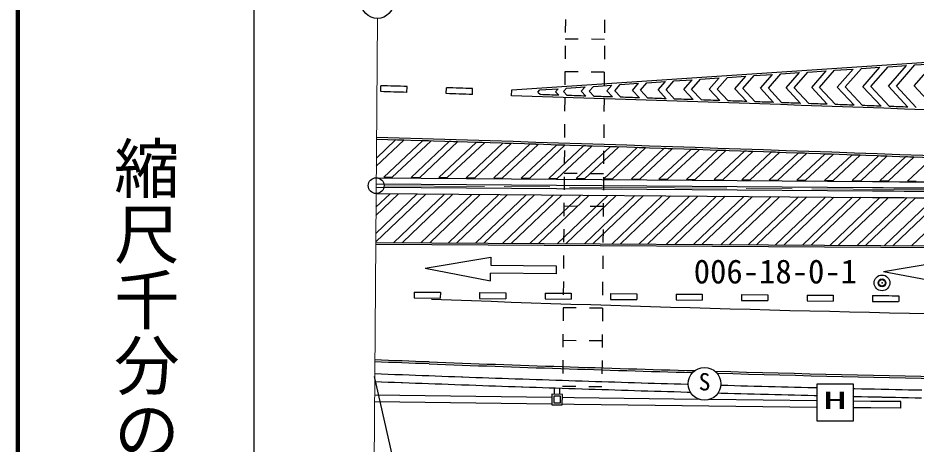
# Model space of a CAD drawing. Units: millimetres, scale not verified. Extents: x 40000 to 680000, y 20000 to 380000.
# Drawn here: x 40000 to 108576, y 267477 to 299974 of the extents above; entities that cross this region are included whole.
import ezdxf
from ezdxf.enums import TextEntityAlignment as Align

# ---------------------------------------------------------------- set-up
doc = ezdxf.new("R2010")
doc.units = ezdxf.units.MM
doc.header["$LTSCALE"] = 1000
doc.header["$PDMODE"] = 32
doc.header["$PDSIZE"] = 500
doc.linetypes.add('CHAIN', pattern=[18.5, 12, -1.5, 3.5, -1.5])
for name, color, linetype, lineweight in [('M-BGD', 7, 'Continuous', 25), ('M-BMK', 2, 'CHAIN', 13), ('M-BMK-OTRS', 5, 'Continuous', 25), ('M-BMK-SRVR', 3, 'Continuous', 25), ('M-STR-HTXT', 7, 'Continuous', 13), ('M-STR-STR1', 1, 'Continuous', 25), ('M-STR-STRC', 7, 'Continuous', 25), ('M-STR-STRD', 171, 'Continuous', 25), ('M-TTL', 7, 'Continuous', 140), ('M-TTL-BAND', 7, 'Continuous', 25)]:
    doc.layers.add(name, color=color, linetype=linetype, lineweight=lineweight)
doc.styles.add('@ＭＳ ゴシック', font='')
doc.styles.add('ＭＳ ゴシック', font='')
doc.styles.get('@ＭＳ ゴシック').set_extended_font_data('@MS Gothic')
doc.styles.get('ＭＳ ゴシック').set_extended_font_data('MS Gothic')

msp = doc.modelspace()

# ---------------------------------------------------------------- linework, layer by layer
at = {"layer": 'M-BGD'}
for p, q in [((81798, 299862), (81791, 298862)), ((84798, 299840), (84791, 298840)), ((82787, 298355), (81787, 298362)), ((84787, 298340), (83787, 298347)), ((81783, 297862), (81776, 296862)), ((84783, 297840), (84775, 296840)), ((81768, 295862), (81760, 294862)), ((82768, 295855), (81768, 295862)), ((84768, 295840), (83768, 295847)), ((84768, 295840), (84760, 294840)), ((81753, 293862), (81745, 292863)), ((84753, 293840), (84745, 292840)), ((81738, 291863), (81730, 290863)), ((84737, 291840), (84730, 290840)), ((81722, 289863), (81715, 288863)), ((84722, 289840), (84715, 288840)), ((82709, 288105), (81709, 288113)), ((84709, 288090), (83709, 288097)), ((81707, 287863), (81700, 286863)), ((84707, 287840), (84699, 286840)), ((81692, 285863), (81684, 284863)), ((82690, 285605), (81690, 285613)), ((84690, 285590), (83690, 285598)), ((84692, 285840), (84684, 284840)), ((81677, 283863), (81669, 282863)), ((84677, 283840), (84669, 282840)), ((81662, 281863), (81654, 280863)), ((84661, 281840), (84654, 280840)), ((81646, 279863), (81639, 278863)), ((84646, 279840), (84639, 278840)), ((81631, 277863), (81624, 276863)), ((82631, 277855), (81631, 277863)), ((84631, 277840), (83631, 277848)), ((84631, 277840), (84624, 276840)), ((81616, 275863), (81608, 274863)), ((84616, 275840), (84608, 274840)), ((82612, 275355), (81612, 275363)), ((84612, 275340), (83612, 275348)), ((81601, 273863), (81593, 272863)), ((84601, 273840), (84593, 272840)), ((67243, 272845), (67267, 272844)), ((67267, 272844), (67766, 272825)), ((67766, 272825), (68265, 272807)), ((68265, 272807), (68765, 272790)), ((68765, 272790), (69265, 272772)), ((69265, 272772), (69367, 272768)), ((69367, 272768), (69867, 272749)), ((69867, 272749), (70366, 272731)), ((70366, 272731), (70865, 272712)), ((70865, 272712), (71365, 272693)), ((71365, 272693), (71865, 272674)), ((71865, 272674), (72364, 272657)), ((72364, 272657), (72864, 272638)), ((72864, 272638), (73364, 272620)), ((73364, 272620), (73864, 272602)), ((73864, 272602), (73966, 272598)), ((73966, 272598), (74464, 272581)), ((74464, 272581), (74964, 272562)), ((74964, 272562), (75464, 272544)), ((75464, 272544), (75964, 272526)), ((75964, 272526), (76463, 272510)), ((76463, 272510), (76963, 272492)), ((76963, 272492), (77463, 272474)), ((77463, 272474), (77963, 272457)), ((77963, 272457), (78462, 272440)), ((78462, 272440), (78563, 272437)), ((78563, 272437), (79063, 272419)), ((79063, 272419), (79563, 272402)), ((79563, 272402), (80063, 272386)), ((80063, 272386), (80563, 272369)), ((80563, 272369), (81062, 272353)), ((81062, 272353), (81562, 272336)), ((81562, 272336), (82062, 272320)), ((82062, 272320), (82562, 272304)), ((82562, 272304), (83061, 272287)), ((83061, 272287), (83088, 272287)), ((83088, 272287), (83588, 272271)), ((83588, 272271), (84088, 272254)), ((84088, 272254), (84588, 272238)), ((80975, 271271), (80979, 271755)), ((81375, 271266), (81379, 271742)), ((82586, 271856), (81586, 271863)), ((84586, 271840), (83586, 271848)), ((84588, 272238), (85088, 272223)), ((85088, 272223), (85587, 272208)), ((85587, 272208), (86087, 272192)), ((86087, 272192), (86587, 272176)), ((86587, 272176), (87087, 272162)), ((87087, 272162), (87587, 272146)), ((87587, 272146), (87611, 272145)), ((87611, 272145), (88110, 272131)), ((88110, 272131), (88610, 272115)), ((88610, 272115), (89110, 272100)), ((89110, 272100), (89610, 272085)), ((89610, 272085), (90110, 272072)), ((90110, 272072), (90610, 272057)), ((90610, 272057), (91109, 272042)), ((91109, 272042), (91176, 272040)), ((93672, 271971), (93710, 271969)), ((93710, 271969), (94209, 271956)), ((94209, 271956), (94709, 271942)), ((94709, 271942), (95209, 271928)), ((95209, 271928), (95709, 271914)), ((95709, 271914), (96209, 271902)), ((96209, 271902), (96709, 271888)), ((96709, 271888), (96808, 271885)), ((96808, 271885), (97308, 271872)), ((97308, 271872), (97808, 271860)), ((97808, 271860), (98308, 271847)), ((98308, 271847), (98808, 271834)), ((98808, 271834), (99308, 271821)), ((99308, 271821), (99808, 271809)), ((99808, 271809), (100307, 271797)), ((100307, 271797), (100807, 271784)), ((100807, 271784), (100992, 271780)), ((103792, 271713), (103908, 271711)), ((103908, 271711), (104407, 271699)), ((104407, 271699), (104907, 271687)), ((104907, 271687), (105407, 271677)), ((105407, 271677), (105907, 271665)), ((105907, 271665), (106007, 271663)), ((106007, 271663), (106507, 271651)), ((106507, 271651), (107007, 271640)), ((107007, 271640), (107507, 271630)), ((107507, 271630), (108007, 271619)), ((108007, 271619), (108506, 271608)), ((108506, 271608), (109006, 271598)), ((80773, 271024), (67231, 271193)), ((80776, 271274), (80766, 270474)), ((81576, 271264), (80776, 271274)), ((80924, 271122), (80918, 270622)), ((81424, 271115), (80924, 271122)), ((81418, 270616), (81424, 271115)), ((81566, 270464), (81576, 271264)), ((82479, 271002), (81573, 271014)), ((92027, 270883), (82479, 271002)), ((80918, 270622), (81418, 270616)), ((100992, 270771), (92795, 270874)), ((105130, 270732), (103792, 270743)), ((107427, 270708), (105130, 270732)), ((107422, 270208), (107427, 270708))]:
    msp.add_line(p, q, dxfattribs=at)
at = {"layer": 'M-BMK'}
msp.add_line((131115, 286706), (67951, 287180), dxfattribs=at)
at = {"layer": 'M-BMK-OTRS'}
for p, q in [((80767, 270524), (67227, 270693)), ((80766, 270474), (81566, 270464)), ((82473, 270502), (81567, 270514)), ((100992, 270271), (82473, 270502)), ((105126, 270232), (103792, 270243)), ((107422, 270208), (105126, 270232))]:
    msp.add_line(p, q, dxfattribs=at)
at = {"layer": 'M-BMK-SRVR'}
for centre, radius in [((67351, 287184), 600), ((105978, 279766), 600), ((105978, 279766), 300)]:
    msp.add_circle(centre, radius, dxfattribs=at)
msp.add_point((105978, 279766), dxfattribs=at)
at = {"layer": 'M-STR-HTXT'}
msp.add_line((66916, 229218), (67446, 299943), dxfattribs=at)
at = {"layer": 'M-STR-STR1'}
for points in [[(67239, 272244), (67261, 272243), (67761, 272225), (68261, 272207), (68761, 272190), (69260, 272171), (69362, 272167), (69862, 272148), (70361, 272130), (70861, 272112), (71360, 272093), (71860, 272074), (72360, 272057), (72860, 272038), (73359, 272020), (73859, 272002), (73961, 271998), (74460, 271980), (74960, 271962), (75459, 271944), (75959, 271926), (76459, 271909), (76959, 271892), (77458, 271874), (77958, 271857), (78458, 271840), (78559, 271837), (79059, 271819), (79558, 271802), (80058, 271786), (80558, 271769), (81058, 271752), (81558, 271736), (82057, 271720), (82557, 271704), (83057, 271687), (83084, 271687), (83584, 271670), (84084, 271654), (84583, 271638), (85083, 271623), (85583, 271607), (86083, 271592), (86583, 271576), (87082, 271562), (87582, 271546), (87606, 271545), (88106, 271531), (88606, 271515), (89106, 271500), (89605, 271485), (90105, 271471), (90605, 271457), (91105, 271442), (91347, 271435)], [(93466, 271376), (93705, 271368), (94205, 271355), (94705, 271342), (95204, 271328), (95704, 271314), (96204, 271302), (96704, 271288), (96804, 271285), (97304, 271272), (97804, 271260), (98304, 271247), (98803, 271234), (99303, 271221), (99803, 271209), (100303, 271197), (100803, 271184), (100992, 271180)], [(103792, 271113), (103903, 271111), (104403, 271099), (104903, 271087), (105403, 271077), (105903, 271065), (106002, 271063), (106502, 271051), (107002, 271040), (107502, 271030), (108002, 271019), (108502, 271008), (109002, 270998)]]:
    msp.add_lwpolyline(points, dxfattribs=at)
msp.add_arc((156916, 2573896), 2296954, 267.87087, 270.29885, dxfattribs=at)
at = {"layer": 'M-STR-STRC'}
for p, q in [((77709, 294497), (127630, 297812)), ((105122, 294742), (106446, 296255)), ((106446, 296255), (107857, 296348)), ((106470, 294764), (107857, 296348)), ((107076, 294773), (108492, 296391)), ((108423, 294794), (109903, 296484)), ((108492, 296391), (109903, 296484)), ((95351, 294587), (96216, 295575)), ((96216, 295575), (97627, 295669)), ((96699, 294609), (97627, 295669)), ((97306, 294619), (98262, 295711)), ((98262, 295711), (99673, 295805)), ((98654, 294641), (99673, 295805)), ((99260, 294650), (100308, 295847)), ((100308, 295847), (101719, 295941)), ((100608, 294672), (101719, 295941)), ((101214, 294681), (102354, 295983)), ((102354, 295983), (103765, 296077)), ((102562, 294703), (103765, 296077)), ((103169, 294712), (104400, 296119)), ((104400, 296119), (105811, 296212)), ((104516, 294733), (105811, 296212)), ((85574, 294426), (85985, 294896)), ((85985, 294896), (87396, 294990)), ((86923, 294448), (87396, 294990)), ((87529, 294458), (88031, 295032)), ((88031, 295032), (89442, 295126)), ((88878, 294481), (89442, 295126)), ((89485, 294491), (90077, 295168)), ((90077, 295168), (91489, 295261)), ((90834, 294513), (91489, 295261)), ((91441, 294523), (92124, 295304)), ((92124, 295304), (93535, 295397)), ((92789, 294546), (93535, 295397)), ((93396, 294555), (94170, 295439)), ((94170, 295439), (95581, 295533)), ((94744, 294578), (95581, 295533)), ((67699, 294357), (67713, 294807)), ((69699, 294296), (69712, 294746)), ((72697, 294204), (72711, 294654)), ((74696, 294142), (74710, 294591)), ((77695, 294047), (77709, 294497)), ((79704, 294326), (79847, 294488)), ((79704, 294326), (79891, 294127)), ((79847, 294488), (81258, 294582)), ((81054, 294349), (81258, 294582)), ((81054, 294349), (81304, 294082)), ((81661, 294359), (81893, 294624)), ((81661, 294359), (81941, 294061)), ((81893, 294624), (83304, 294718)), ((83010, 294382), (83304, 294718)), ((83010, 294382), (83354, 294015)), ((83617, 294393), (83939, 294760)), ((83617, 294393), (83990, 293994)), ((83939, 294760), (85350, 294854)), ((84967, 294415), (85350, 294854)), ((84967, 294415), (85404, 293948)), ((85574, 294426), (86040, 293927)), ((86923, 294448), (87454, 293881)), ((87529, 294458), (88090, 293859)), ((88878, 294481), (89504, 293812)), ((89485, 294491), (90140, 293791)), ((90834, 294513), (91553, 293744)), ((91441, 294523), (92189, 293722)), ((92789, 294546), (93603, 293674)), ((93396, 294555), (94239, 293653)), ((94744, 294578), (95653, 293604)), ((95351, 294587), (96289, 293582)), ((96699, 294609), (97703, 293534)), ((97306, 294619), (98339, 293512)), ((98654, 294641), (99752, 293463)), ((99260, 294650), (100388, 293440)), ((100608, 294672), (101802, 293391)), ((101214, 294681), (102438, 293368)), ((102562, 294703), (103851, 293319)), ((103169, 294712), (104487, 293296)), ((104516, 294733), (105901, 293246)), ((105122, 294742), (106537, 293223)), ((106470, 294764), (107951, 293172)), ((107076, 294773), (108587, 293149)), ((108423, 294794), (110000, 293098)), ((69468, 290652), (67362, 288671)), ((68832, 290671), (67366, 289293)), ((67418, 290714), (67377, 290675)), ((70881, 290608), (67930, 287834)), ((71518, 290589), (68582, 287829)), ((72931, 290545), (70029, 287818)), ((73567, 290525), (70681, 287813)), ((74981, 290481), (72128, 287802)), ((75617, 290461), (72780, 287797)), ((77030, 290416), (74228, 287787)), ((77666, 290396), (74881, 287782)), ((79080, 290351), (76329, 287771)), ((79716, 290331), (76981, 287766)), ((81129, 290285), (78430, 287755)), ((81765, 290265), (79083, 287750)), ((83179, 290219), (80532, 287739)), ((83815, 290198), (81185, 287734)), ((85228, 290152), (82635, 287724)), ((85864, 290131), (83288, 287719)), ((87278, 290084), (84738, 287708)), ((87914, 290063), (85391, 287703)), ((89327, 290016), (86842, 287692)), ((89963, 289995), (87496, 287687)), ((91377, 289947), (88947, 287676)), ((92013, 289926), (89601, 287671)), ((93426, 289878), (91052, 287660)), ((94062, 289856), (91706, 287655)), ((95476, 289808), (93158, 287645)), ((96112, 289786), (93812, 287640)), ((97525, 289738), (95265, 287629)), ((98161, 289716), (95919, 287624)), ((99574, 289667), (97372, 287613)), ((100210, 289644), (98027, 287608)), ((101624, 289595), (99480, 287597)), ((102260, 289572), (100135, 287592)), ((103673, 289522), (101589, 287581)), ((104309, 289500), (102244, 287576)), ((105722, 289450), (103698, 287565)), ((106358, 289427), (104354, 287561)), ((107772, 289376), (105809, 287550)), ((108408, 289353), (106464, 287545)), ((109821, 289302), (107920, 287534)), ((67930, 287834), (68582, 287829)), ((70029, 287818), (70681, 287813)), ((72128, 287802), (72780, 287797)), ((74228, 287787), (74881, 287782)), ((76329, 287771), (76981, 287766)), ((78430, 287755), (79083, 287750)), ((80532, 287739), (81185, 287734)), ((82635, 287724), (83288, 287719)), ((84738, 287708), (85391, 287703)), ((86842, 287692), (87496, 287687)), ((88947, 287676), (89601, 287671)), ((91052, 287660), (91706, 287655)), ((93158, 287645), (93812, 287640)), ((95265, 287629), (95919, 287624)), ((97372, 287613), (98027, 287608)), ((99480, 287597), (100135, 287592)), ((101589, 287581), (102244, 287576)), ((103698, 287565), (104354, 287561)), ((71133, 286547), (67318, 282899)), ((70487, 286552), (67323, 283526)), ((69055, 286563), (67334, 284915)), ((68409, 286568), (67338, 285543)), ((72566, 286536), (68711, 282852)), ((73212, 286531), (69358, 282848)), ((74645, 286521), (70791, 282839)), ((75291, 286516), (71439, 282835)), ((76725, 286505), (72872, 282827)), ((77371, 286500), (73520, 282823)), ((78805, 286489), (74954, 282814)), ((79452, 286484), (75602, 282811)), ((80886, 286473), (77036, 282802)), ((81533, 286468), (77684, 282798)), ((82968, 286458), (79119, 282790)), ((83615, 286453), (79767, 282786)), ((85034, 286442), (81205, 282777)), ((85680, 286437), (81851, 282773)), ((87112, 286426), (83284, 282765)), ((87758, 286421), (83931, 282761)), ((89191, 286411), (85364, 282752)), ((89837, 286406), (86011, 282748)), ((91270, 286395), (87444, 282740)), ((91916, 286390), (88091, 282736)), ((93350, 286379), (89525, 282727)), ((93996, 286374), (90173, 282724)), ((95430, 286363), (91607, 282715)), ((96077, 286359), (92254, 282711)), ((97511, 286348), (93689, 282703)), ((98158, 286343), (94337, 282699)), ((99593, 286332), (95772, 282690)), ((100240, 286327), (96420, 282686)), ((101660, 286316), (97857, 282678)), ((102305, 286312), (98504, 282674)), ((103737, 286301), (99936, 282665)), ((104383, 286296), (100583, 282661)), ((105816, 286285), (102016, 282653)), ((106462, 286280), (102663, 282649)), ((107896, 286270), (104097, 282640)), ((108543, 286265), (104744, 282637)), ((109977, 286256), (106178, 282628)), ((110625, 286252), (106825, 282624)), ((112060, 286242), (108259, 282616)), ((67317, 282717), (180291, 282052)), ((67318, 282860), (180295, 282185)), ((71097, 280878), (76107, 281721)), ((76107, 281721), (76100, 281121)), ((106099, 280648), (111109, 281491)), ((71097, 280878), (76087, 279921)), ((76087, 279921), (76093, 280521)), ((106099, 280648), (111088, 279691)), ((70254, 279066), (70251, 278616)), ((70251, 278616), (72250, 278601)), ((70254, 279066), (72254, 279051)), ((72254, 279051), (72250, 278601)), ((75254, 279029), (75250, 278579)), ((75250, 278579), (77250, 278564)), ((75254, 279029), (77254, 279014)), ((77254, 279014), (77250, 278564)), ((80254, 278991), (80250, 278541)), ((80250, 278541), (82250, 278526)), ((80254, 278991), (82254, 278976)), ((82254, 278976), (82250, 278526)), ((85253, 278954), (85250, 278504)), ((85250, 278504), (87250, 278489)), ((85253, 278954), (87253, 278939)), ((87253, 278939), (87250, 278489)), ((90253, 278916), (90250, 278466)), ((90250, 278466), (92250, 278451)), ((90253, 278916), (92253, 278901)), ((92253, 278901), (92250, 278451)), ((95253, 278879), (95250, 278429)), ((95250, 278429), (97250, 278414)), ((95253, 278879), (97253, 278864)), ((97253, 278864), (97250, 278414)), ((100253, 278841), (100250, 278391)), ((100253, 278841), (102253, 278826)), ((102253, 278826), (102250, 278376)), ((105253, 278804), (105249, 278354)), ((107253, 278789), (107250, 278339)), ((100250, 278391), (102250, 278376)), ((77166, 228754), (67229, 272621))]:
    msp.add_line(p, q, dxfattribs=at)
msp.add_lwpolyline([(76100, 281121), (81100, 281065), (81093, 280465), (76093, 280521)], dxfattribs=at)
msp.add_lwpolyline([(100992, 269253), (103792, 269253), (103792, 272053), (100992, 272053)], close=True, dxfattribs=at)
for centre in [(67447, 301193), (92426, 272068)]:
    msp.add_circle(centre, 1250, dxfattribs=at)
for centre, radius, start, end in [((-147618, -6804116), 7101738, 88.24645, 88.26258), ((-147618, -6804116), 7102188, 88.24645, 88.26258), ((-147618, -6804116), 7101738, 88.20611, 88.22224), ((-147618, -6804116), 7102188, 88.20611, 88.22224), ((-147618, -6804116), 7101738, 87.3661, 88.18191), ((-147618, -6804116), 7101888, 88.15281, 88.16422), ((-147618, -6804116), 7101888, 88.13626, 88.14767), ((-147618, -6804116), 7101888, 88.11971, 88.13112), ((-147618, -6804116), 7101888, 88.10317, 88.11458), ((-147618, -6804116), 7101888, 88.08662, 88.09803), ((-147618, -6804116), 7101888, 88.07008, 88.08149), ((-147618, -6804116), 7101888, 88.05353, 88.06494), ((-147618, -6804116), 7101888, 88.03698, 88.04839), ((-147618, -6804116), 7101888, 88.02044, 88.03185), ((-147618, -6804116), 7101888, 88.00389, 88.0153), ((-147618, -6804116), 7101888, 87.98735, 87.99876), ((-147618, -6804116), 7101888, 87.9708, 87.98221), ((-147618, -6804116), 7101888, 87.95425, 87.96566), ((-147618, -6804116), 7101888, 87.93771, 87.94912), ((-147618, -6804116), 7098238, 87.3661, 88.26432), ((-147618, -6804116), 7098088, 87.3661, 88.26429), ((-147618, -6804116), 7098088, 88.24741, 88.25255), ((-147618, -6804116), 7098088, 88.23086, 88.23599), ((-147618, -6804116), 7098088, 88.2143, 88.21944), ((-147618, -6804116), 7098088, 88.19775, 88.20289), ((-147618, -6804116), 7098088, 88.1812, 88.18634), ((-147618, -6804116), 7098088, 88.16465, 88.16978), ((-147618, -6804116), 7098088, 88.14809, 88.15323), ((-147618, -6804116), 7098088, 88.13154, 88.13668), ((-147618, -6804116), 7098088, 88.11499, 88.12013), ((-147618, -6804116), 7098088, 88.09844, 88.10357), ((-147618, -6804116), 7098088, 88.08188, 88.08702), ((-147618, -6804116), 7098088, 88.06533, 88.07047), ((-147618, -6804116), 7098088, 88.04878, 88.05392), ((-147618, -6804116), 7098088, 88.03223, 88.03736), ((-147618, -6804116), 7098088, 88.01567, 88.02081), ((-147618, -6804116), 7098088, 87.99912, 88.00426), ((-147618, -6804116), 7098088, 87.98257, 87.98771), ((-147618, -6804116), 7098088, 87.96602, 87.97115), ((-147618, -6804116), 7098088, 87.94946, 87.9546), ((-147618, -6804116), 7098088, 87.93291, 87.93805), ((142765, 5286779), 4999366, 269.57645, 269.58396), ((142765, 5286779), 4999366, 269.60065, 269.60817), ((142765, 5286779), 5008116, 269.57083, 269.59371), ((142765, 5286779), 5008566, 269.57083, 269.59371), ((-39988, -2722436), 2998095, 87.87087, 87.95016), ((-39988, -2722436), 2998245, 87.87087, 87.95025), ((156916, 2573896), 2301746, 267.87087, 268.37603), ((156916, 2573896), 2301896, 267.87087, 268.37203), ((156916, 2573896), 2301746, 268.41431, 269.37791), ((156916, 2573896), 2301896, 268.41831, 269.37322)]:
    msp.add_arc(centre, radius, start, end, dxfattribs=at)
at = {"layer": 'M-STR-STRD'}
for p, q in [((67355, 287790), (105257, 287502)), ((105257, 287502), (105532, 287500)), ((105532, 287500), (106261, 287495)), ((106261, 287495), (107302, 287487)), ((107302, 287487), (108515, 287479)), ((108515, 287479), (109757, 287470))]:
    msp.add_line(p, q, dxfattribs=at)
at = {"layer": 'M-STR-STRD', "color": 5}
for p, q in [((67350, 287076), (105252, 286789)), ((67352, 287326), (105254, 287039)), ((67346, 286576), (105249, 286289))]:
    msp.add_line(p, q, dxfattribs=at)
for radius in [4999981, 4999731, 5000481]:
    msp.add_arc((143026, 5286627), radius, 269.56714, 269.8635, dxfattribs=at)
at = {"layer": 'M-TTL', "color": 2}
msp.add_line((40000, 380000), (40000, 20000), dxfattribs=at)
at = {"layer": 'M-TTL-BAND'}
msp.add_line((58000, 370000), (58000, 20000), dxfattribs=at)

# ---------------------------------------------------------------- texts
at = {"layer": 'M-BMK-SRVR', "style": 'ＭＳ ゴシック'}
msp.add_text('006-18-0-1', height=1833, dxfattribs=at).set_placement((97835, 280640), align=Align.MIDDLE_CENTER)
at = {"layer": 'M-STR-STRC', "style": 'ＭＳ ゴシック'}
msp.add_text('S', height=1320, dxfattribs=at).set_placement((92426, 271168), align=Align.BOTTOM_CENTER)
at = {"layer": 'M-STR-STRC', "style": 'ＭＳ ゴシック', "width": 2}
msp.add_text('H', height=1320, dxfattribs=at).set_placement((102392, 269753), align=Align.BOTTOM_CENTER)
at = {"layer": 'M-TTL-BAND', "style": '@ＭＳ ゴシック'}
msp.add_text('縮尺千分の一', height=3666, rotation=270, dxfattribs=at).set_placement((49777, 261030), align=Align.MIDDLE_RIGHT)

doc.saveas('drawing.dxf')
